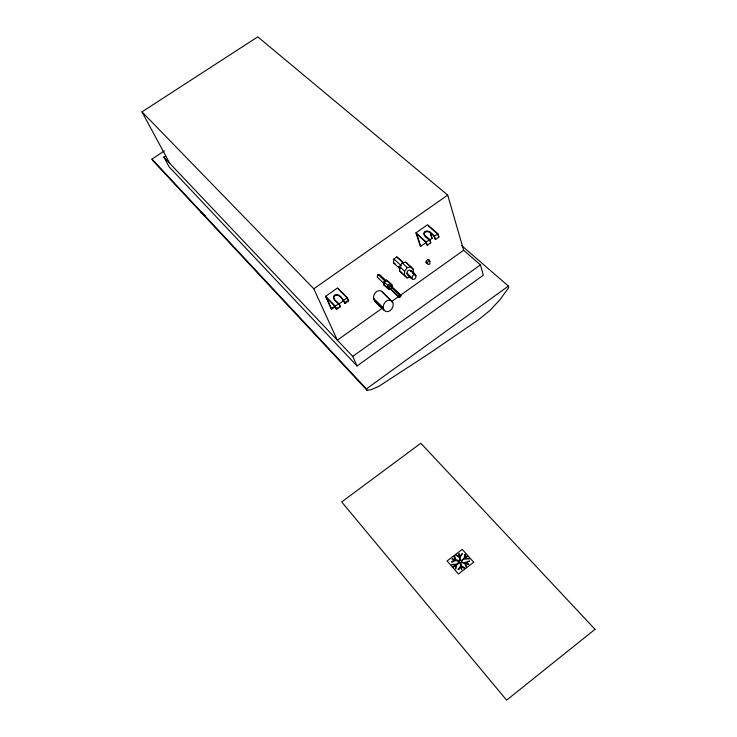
<?xml version="1.0" encoding="UTF-8"?>
<svg xmlns="http://www.w3.org/2000/svg" width="737" height="737" viewBox="0 0 737 737"><rect width="100%" height="100%" fill="white"/><g stroke="black" fill="none" stroke-linecap="round" stroke-linejoin="round"><path stroke-width="1.11" d="M384.235 310.341C380.513 305.754 387.358 296.762 392.185 301.516C395.815 306.104 389.072 314.994 384.235 310.341C379.97 305.993 369.2 299.719 375.446 292.598C377.104 290.553 380.614 289.733 382.411 292.045L392.185 301.516M388.749 287.043L389.145 285.873L390.38 285.587L400.652 295.417L400.633 296.854L399.205 297.407L388.749 287.043L399.021 297.232M398.828 296.716L399.472 295.325L400.652 295.417M410.592 277.112L407.017 277.923L399.5 270.765L399.574 266.499L402.172 262.906L405.765 262.123L410.85 266.812L413.31 269.281L413.19 273.547M407.017 277.923L404.549 275.491L404.631 271.216L407.248 267.614L410.85 266.812M406.953 273.132C407.552 266.462 415.373 272.819 416.009 276.375C415.382 283.036 407.616 276.707 406.953 273.132L412.425 278.927M412.057 277.886C411.734 276.08 414.102 273.611 415.65 275.334M426.069 261.939C429.717 253.187 432.582 270.682 426.069 261.939L427.589 263.874M427.322 263.072L428.308 260.962L430.04 261.147M390.96 288.545L389.394 289.65L383.682 284.74L384.023 281.746L386.363 280.088L388.353 281.433L392.093 284.998L391.734 287.992M387.404 288.324L387.763 285.33L390.113 283.662L392.093 284.998M400.127 268.959L393.466 262.74L393.917 258.973L396.819 256.927L403.434 262.529M386.658 281.267L380.071 274.975L378.017 274.431L377.169 277.02L384.557 284.113M460.404 556.785L462.431 553.45L459.943 556.186L458.921 553.515L459.087 556.407L455.862 555.044L459.271 557.421L459.86 561.014L456.028 559.687L454.572 556.251L454.01 556.757L455.088 559.411L451.984 558.932L454.637 560.12L451.661 561.52L451.717 562.202L455.788 560.516L459.427 561.695L456.277 564.238L451.735 564.275L451.993 564.818L455.061 564.966L452.942 567.25L455.65 565.648L455.355 568.586L455.844 569.001L456.747 564.828L460.081 562.506L460.579 566.053L458.046 569.415L458.773 569.618L460.818 567.14L461.684 569.802L461.611 566.836L464.282 568.393L464.909 567.96L461.445 565.804L460.828 562.202L464.531 563.363L466.457 567.002L465.6 563.759L468.75 564.229L466.024 562.994C475.614 557.55 463.168 564.993 461.74 561.677C459.538 557.494 477.484 559.586 465.323 558.204L467.783 556.122L467.23 555.873L464.872 557.651L465.287 554.408L464.651 554.362C466.235 557.043 459.427 564.478 460.192 558.102A3.123 2.745 -23.3 0 0 460.146 557.752L460.284 556.932M508.392 286.067L508.77 287.568L499.806 299.895L489.718 310.655L478.746 319.591L429.533 353.309L378.726 386.428L370.96 389.753L367.035 390.278L366.418 388.906L508.392 286.067L461.473 245.449M165.788 155.857L163.863 157.128L169.123 166.838L357.04 365.985L483.306 275.196L480.46 264.869L463.647 250.267L447.718 195.093L257.775 36.85L141.974 111.867L169.676 163.255M357.04 365.985L352.737 356.413L480.46 264.869M383.185 307.541L337.343 340.172L313.796 288.784L141.974 111.867M391.605 301.544L463.647 250.267M335.252 306.61L331.622 309.172L331.143 308.683L325.597 296.348L337.574 287.927L347.293 297.702L348.629 300.834L345.027 303.377C343.359 299.719 339.435 292.607 334.478 295.058C330.305 299.517 340.282 302.142 340.218 306.776L336.606 309.328L336.127 308.831L337.933 307.559M345.027 303.377L344.538 302.889L347.247 300.982M420.744 246.305L416.672 233.998L425.922 242.224L427.285 245.301L430.777 242.832L429.726 239.553C428.271 237.535 421.343 234.716 424.825 231.519C428.713 229.124 431.753 234.421 434.397 236.255L435.429 239.543L438.92 237.084L437.898 233.795L427.534 224.739L415.944 232.883L420.237 245.854L420.744 246.305L426.023 242.574M332.055 308.048L334.782 306.122M336.606 309.328L335.224 306.214L338.854 303.662M343.682 300.254L347.293 297.702M427.285 245.301L426.226 242.031L429.726 239.553M434.397 236.255L437.898 233.795M338.891 304.049L343.433 300.843L342.585 298.872M429.542 240.096L432.177 238.235L430.215 232.044M313.796 288.784L447.718 195.093M367.035 390.278L152.734 160.5L151.96 159.091L164.462 150.873M389.873 287.798L388.943 287.559M427.69 263.127L426.336 262.74M408.62 274.781L407.321 274.173M376.589 302.115L374.543 300.807M383.682 284.74L389.394 289.65M393.466 262.74L395.096 263.892M428.261 225.854L437.575 233.998L438.92 237.084M200.51 211.722L205.595 216.171M435.429 239.543L434.084 236.457C428.888 227.189 417.345 233.178 429.422 239.746L430.777 242.832M431.67 237.784L432.177 238.235M415.944 232.883L426.226 242.031M426.161 262.381L427.405 263.505M409.072 265.375L413.31 269.281M396.819 256.927L403.517 263.127M402.172 262.906L407.248 267.614M410.537 270.59L415.898 275.804M393.917 258.973L401.435 265.956M399.574 266.499L404.631 271.216M407.073 273.694L412.176 278.448M398.404 266.785L400.062 268.342M399.5 270.765L404.549 275.491M386.363 280.088L390.113 283.662M390.564 285.763L400.781 295.657M400.845 295.933L390.693 286.002M378.017 274.431L385.423 281.525M384.023 281.746L387.763 285.33M388.814 287.329L398.892 296.993M392.812 302.649L382.411 292.045M373.558 298.319L383.258 307.863M373.899 299.683L383.59 309.218M405.765 262.123L407.616 263.975M338.329 289.042L346.279 297.039M348.629 300.834L347.072 297.84M340.218 306.776C339.646 302.714 330.812 299.858 334.755 295.684C339.241 293.298 342.981 299.526 344.538 302.889M325.597 296.348L335.224 306.214M163.863 157.128L352.737 356.413M151.96 159.091L366.418 388.906M413.107 273.16L413.383 273.952M331.622 309.172L326.353 297.462L335.022 306.343L336.127 308.831M430.648 234.559L431.329 236.706M410.785 271.069L410.905 271.64M595.026 629.315L506.614 700.15L341.682 501.934L420.827 443.241L595.026 629.315M473.688 562.22L458.442 573.976L447.092 560.986L462.228 549.378L473.688 562.22"/></g></svg>
